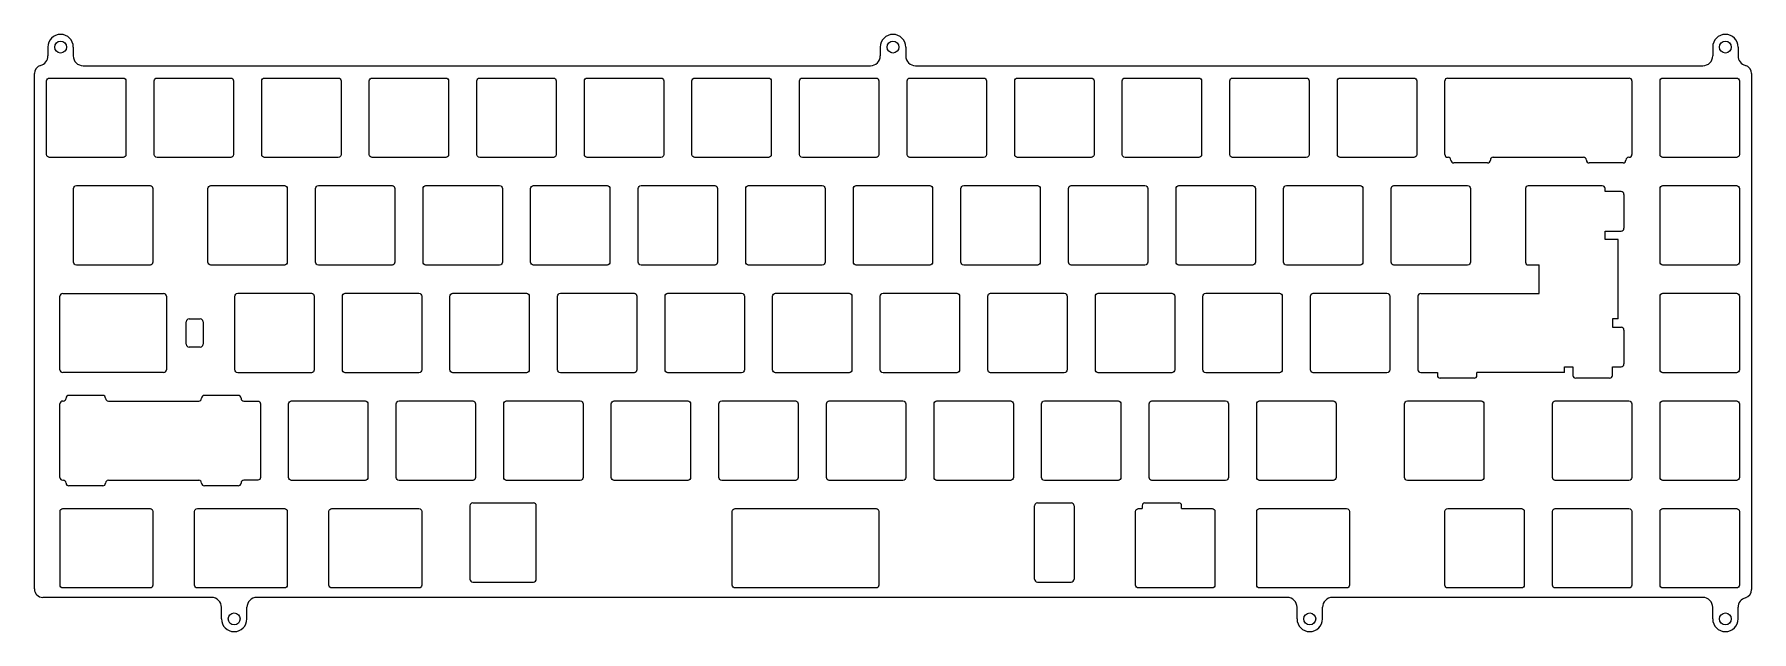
# Model space of a CAD drawing. Header units: millimetres. Extents: x 10 to 314, y 10 to 115.
import ezdxf

# ---------------------------------------------------------------- set-up
doc = ezdxf.new("R2010")
doc.units = ezdxf.units.MM

msp = doc.modelspace()

# ---------------------------------------------------------------- linework, layer by layer
for p, q in [((12.7, 113.1), (12.7, 111.55)), ((17.2, 113.1), (17.2, 111.55)), ((160.125, 113.1), (160.125, 111.55)), ((164.625, 113.1), (164.625, 111.55)), ((307.55, 113.1), (307.55, 111.55)), ((312.05, 113.1), (312.05, 111.55)), ((18.95, 109.8), (158.375, 109.8)), ((166.375, 109.8), (305.8, 109.8)), ((10.3, 17.2), (10.3, 108.41312)), ((260.1, 94.1), (260.1, 107.1)), ((260.6, 107.6), (292.75, 107.6)), ((293.25, 107.1), (293.25, 94.1)), ((314.45, 108.41312), (314.45, 73.05)), ((260.6, 93.6), (260.675, 93.6)), ((261.175, 93.1), (261.175, 93.1)), ((267.675, 92.6), (261.675, 92.6)), ((268.175, 93.1), (268.175, 93.1)), ((268.675, 93.6), (284.675, 93.6)), ((285.175, 93.1), (285.175, 93.1)), ((291.675, 92.6), (285.675, 92.6)), ((292.175, 93.1), (292.175, 93.1)), ((292.675, 93.6), (292.75, 93.6)), ((287.9875, 88.55), (274.8875, 88.55)), ((274.3875, 88.05), (274.3875, 75.05)), ((314.45, 73.05), (314.45, 32.9)), ((14.8313, 56), (14.8313, 69)), ((15.3313, 69.5), (33.1938, 69.5)), ((33.6938, 69), (33.6938, 56)), ((255.3375, 69), (255.3375, 56)), ((37.1938, 60.5), (37.1938, 64.5)), ((37.6938, 65), (39.6938, 65)), ((40.1938, 64.5), (40.1938, 60.5)), ((39.6938, 60), (37.6938, 60)), ((33.1938, 55.5), (15.3313, 55.5)), ((14.8313, 36.95), (14.8313, 49.95)), ((23.4063, 50.45), (39.4063, 50.45)), ((47.4063, 50.45), (49.8626, 50.45)), ((15.3313, 36.45), (15.4063, 36.45)), ((15.9063, 35.95), (15.9063, 35.95)), ((22.4063, 35.45), (16.4063, 35.45)), ((22.9063, 35.95), (22.9063, 35.95)), ((23.4063, 36.45), (39.4063, 36.45)), ((39.9063, 35.95), (39.9063, 35.95)), ((46.4063, 35.45), (40.4063, 35.45)), ((46.9063, 35.95), (46.9063, 35.95)), ((87.4406, 31.925), (87.4406, 18.925)), ((87.9406, 32.425), (98.7, 32.4303)), ((99.2, 18.9303), (99.2, 31.9303)), ((187.4406, 18.925), (187.4406, 31.925)), ((187.9406, 32.425), (193.9406, 32.425)), ((194.4406, 31.925), (194.4406, 18.925)), ((206.5, 31.925), (206.5, 31.425)), ((207, 32.425), (213, 32.425)), ((213.5, 31.425), (213.5, 31.925)), ((314.45, 32.9), (314.45, 17.08688)), ((87.9406, 18.425), (98.7, 18.4303)), ((187.9406, 18.425), (193.9406, 18.425)), ((41.6938, 15.7), (11.8, 15.7)), ((232.1874, 15.7), (49.6938, 15.7)), ((305.8, 15.7), (240.1874, 15.7)), ((43.4438, 11.9), (43.4438, 13.95)), ((47.9438, 11.9), (47.9438, 13.95)), ((233.9374, 11.9), (233.9374, 13.95)), ((238.4374, 11.9), (238.4374, 13.95)), ((307.55, 11.9), (307.55, 13.95)), ((312.05, 11.9), (312.05, 13.95))]:
    msp.add_line(p, q)
at = {"linetype": 'Continuous'}
for p, q in [((288.4875, 87.525), (288.4875, 88.05)), ((291.3331, 87.525), (288.4875, 87.525)), ((291.8331, 87.025), (291.8331, 81.025)), ((288.4875, 79.025), (288.4875, 80.525)), ((288.4875, 80.525), (291.3331, 80.525)), ((290.8331, 79.025), (288.4875, 79.025)), ((290.8331, 65.025), (290.8331, 79.025)), ((274.8875, 74.55), (276.8331, 74.55)), ((276.8331, 69.5), (276.8331, 74.55)), ((255.8375, 69.5), (276.8331, 69.5)), ((290.8331, 65.025), (289.79375, 65.025)), ((289.79375, 65.025), (289.79375, 63.525)), ((290.8331, 65.025), (290.8331, 65.025)), ((289.79375, 63.525), (291.3331, 63.525)), ((291.8331, 63.025), (291.8331, 57.025)), ((255.8375, 55.5), (258.79375, 55.5)), ((258.79375, 55.5), (258.79375, 55)), ((265.79375, 55), (265.79375, 55.5)), ((281.29375, 55.5), (265.79375, 55.5)), ((281.29375, 55.5), (281.29375, 56.525)), ((281.29375, 56.525), (282.79375, 56.525)), ((282.79375, 56.525), (282.79375, 55)), ((289.79375, 56.525), (291.3331, 56.525)), ((289.79375, 55), (289.79375, 56.525)), ((265.29375, 54.5), (259.29375, 54.5)), ((289.29375, 54.5), (283.29375, 54.5))]:
    msp.add_line(p, q, dxfattribs=at)
at = {"color": 1}
for p, q in [((15.3313, 50.45), (15.4063, 50.45)), ((22.4063, 51.45), (16.4063, 51.45)), ((46.4063, 51.45), (40.4063, 51.45))]:
    msp.add_line(p, q, dxfattribs=at)
for points in [[(12.975, 107.625), (26.025, 107.625, -0.414213562), (26.525, 107.125), (26.525, 94.075, -0.414213562), (26.025, 93.575), (12.975, 93.575, -0.414213562), (12.475, 94.075), (12.475, 107.125, -0.414213562)], [(32.025, 107.625), (45.075, 107.625, -0.414213562), (45.575, 107.125), (45.575, 94.075, -0.414213562), (45.075, 93.575), (32.025, 93.575, -0.414213562), (31.525, 94.075), (31.525, 107.125, -0.414213562)], [(51.075, 107.625), (64.125, 107.625, -0.414213562), (64.625, 107.125), (64.625, 94.075, -0.414213562), (64.125, 93.575), (51.075, 93.575, -0.414213562), (50.575, 94.075), (50.575, 107.125, -0.414213562)], [(70.125, 107.625), (83.175, 107.625, -0.414213562), (83.675, 107.125), (83.675, 94.075, -0.414213562), (83.175, 93.575), (70.125, 93.575, -0.414213562), (69.625, 94.075), (69.625, 107.125, -0.414213562)], [(89.175, 107.625), (102.225, 107.625, -0.414213562), (102.725, 107.125), (102.725, 94.075, -0.414213562), (102.225, 93.575), (89.175, 93.575, -0.414213562), (88.675, 94.075), (88.675, 107.125, -0.414213562)], [(108.225, 107.625), (121.275, 107.625, -0.414213562), (121.775, 107.125), (121.775, 94.075, -0.414213562), (121.275, 93.575), (108.225, 93.575, -0.414213562), (107.725, 94.075), (107.725, 107.125, -0.414213562)], [(127.275, 107.625), (140.325, 107.625, -0.414213562), (140.825, 107.125), (140.825, 94.075, -0.414213562), (140.325, 93.575), (127.275, 93.575, -0.414213562), (126.775, 94.075), (126.775, 107.125, -0.414213562)], [(146.325, 107.625), (159.375, 107.625, -0.414213562), (159.875, 107.125), (159.875, 94.075, -0.414213562), (159.375, 93.575), (146.325, 93.575, -0.414213562), (145.825, 94.075), (145.825, 107.125, -0.414213562)], [(165.375, 107.625), (178.425, 107.625, -0.414213562), (178.925, 107.125), (178.925, 94.075, -0.414213562), (178.425, 93.575), (165.375, 93.575, -0.414213562), (164.875, 94.075), (164.875, 107.125, -0.414213562)], [(184.425, 107.625), (197.475, 107.625, -0.414213562), (197.975, 107.125), (197.975, 94.075, -0.414213562), (197.475, 93.575), (184.425, 93.575, -0.414213562), (183.925, 94.075), (183.925, 107.125, -0.414213562)], [(203.475, 107.625), (216.525, 107.625, -0.414213562), (217.025, 107.125), (217.025, 94.075, -0.414213562), (216.525, 93.575), (203.475, 93.575, -0.414213562), (202.975, 94.075), (202.975, 107.125, -0.414213562)], [(222.525, 107.625), (235.575, 107.625, -0.414213562), (236.075, 107.125), (236.075, 94.075, -0.414213562), (235.575, 93.575), (222.525, 93.575, -0.414213562), (222.025, 94.075), (222.025, 107.125, -0.414213562)], [(241.575, 107.625), (254.625, 107.625, -0.414213562), (255.125, 107.125), (255.125, 94.075, -0.414213562), (254.625, 93.575), (241.575, 93.575, -0.414213562), (241.075, 94.075), (241.075, 107.125, -0.414213562)], [(298.725, 107.625), (311.775, 107.625, -0.414213562), (312.275, 107.125), (312.275, 94.075, -0.414213562), (311.775, 93.575), (298.725, 93.575, -0.414213562), (298.225, 94.075), (298.225, 107.125, -0.414213562)], [(17.7375, 88.575), (30.7875, 88.575, -0.414213562), (31.2875, 88.075), (31.2875, 75.025, -0.414213562), (30.7875, 74.525), (17.7375, 74.525, -0.414213562), (17.2375, 75.025), (17.2375, 88.075, -0.414213562)], [(41.55, 88.575), (54.6, 88.575, -0.414213562), (55.1, 88.075), (55.1, 75.025, -0.414213562), (54.6, 74.525), (41.55, 74.525, -0.414213562), (41.05, 75.025), (41.05, 88.075, -0.414213562)], [(60.6, 88.575), (73.65, 88.575, -0.414213562), (74.15, 88.075), (74.15, 75.025, -0.414213562), (73.65, 74.525), (60.6, 74.525, -0.414213562), (60.1, 75.025), (60.1, 88.075, -0.414213562)], [(79.65, 88.575), (92.7, 88.575, -0.414213562), (93.2, 88.075), (93.2, 75.025, -0.414213562), (92.7, 74.525), (79.65, 74.525, -0.414213562), (79.15, 75.025), (79.15, 88.075, -0.414213562)], [(98.7, 88.575), (111.75, 88.575, -0.414213562), (112.25, 88.075), (112.25, 75.025, -0.414213562), (111.75, 74.525), (98.7, 74.525, -0.414213562), (98.2, 75.025), (98.2, 88.075, -0.414213562)], [(117.75, 88.575), (130.8, 88.575, -0.414213562), (131.3, 88.075), (131.3, 75.025, -0.414213562), (130.8, 74.525), (117.75, 74.525, -0.414213562), (117.25, 75.025), (117.25, 88.075, -0.414213562)], [(136.8, 88.575), (149.85, 88.575, -0.414213562), (150.35, 88.075), (150.35, 75.025, -0.414213562), (149.85, 74.525), (136.8, 74.525, -0.414213562), (136.3, 75.025), (136.3, 88.075, -0.414213562)], [(155.85, 88.575), (168.9, 88.575, -0.414213562), (169.4, 88.075), (169.4, 75.025, -0.414213562), (168.9, 74.525), (155.85, 74.525, -0.414213562), (155.35, 75.025), (155.35, 88.075, -0.414213562)], [(174.9, 88.575), (187.95, 88.575, -0.414213562), (188.45, 88.075), (188.45, 75.025, -0.414213562), (187.95, 74.525), (174.9, 74.525, -0.414213562), (174.4, 75.025), (174.4, 88.075, -0.414213562)], [(193.95, 88.575), (207, 88.575, -0.414213562), (207.5, 88.075), (207.5, 75.025, -0.414213562), (207, 74.525), (193.95, 74.525, -0.414213562), (193.45, 75.025), (193.45, 88.075, -0.414213562)], [(213, 88.575), (226.05, 88.575, -0.414213562), (226.55, 88.075), (226.55, 75.025, -0.414213562), (226.05, 74.525), (213, 74.525, -0.414213562), (212.5, 75.025), (212.5, 88.075, -0.414213562)], [(232.05, 88.575), (245.1, 88.575, -0.414213562), (245.6, 88.075), (245.6, 75.025, -0.414213562), (245.1, 74.525), (232.05, 74.525, -0.414213562), (231.55, 75.025), (231.55, 88.075, -0.414213562)], [(251.1, 88.575), (264.15, 88.575, -0.414213562), (264.65, 88.075), (264.65, 75.025, -0.414213562), (264.15, 74.525), (251.1, 74.525, -0.414213562), (250.6, 75.025), (250.6, 88.075, -0.414213562)], [(298.725, 88.575), (311.775, 88.575, -0.414213562), (312.275, 88.075), (312.275, 75.025, -0.414213562), (311.775, 74.525), (298.725, 74.525, -0.414213562), (298.225, 75.025), (298.225, 88.075, -0.414213562)], [(46.3125, 69.525), (59.3625, 69.525, -0.414213562), (59.8625, 69.025), (59.8625, 55.975, -0.414213562), (59.3625, 55.475), (46.3125, 55.475, -0.414213562), (45.8125, 55.975), (45.8125, 69.025, -0.414213562)], [(65.3625, 69.525), (78.4125, 69.525, -0.414213562), (78.9125, 69.025), (78.9125, 55.975, -0.414213562), (78.4125, 55.475), (65.3625, 55.475, -0.414213562), (64.8625, 55.975), (64.8625, 69.025, -0.414213562)], [(84.4125, 69.525), (97.4625, 69.525, -0.414213562), (97.9625, 69.025), (97.9625, 55.975, -0.414213562), (97.4625, 55.475), (84.4125, 55.475, -0.414213562), (83.9125, 55.975), (83.9125, 69.025, -0.414213562)], [(103.4625, 69.525), (116.5125, 69.525, -0.414213562), (117.0125, 69.025), (117.0125, 55.975, -0.414213562), (116.5125, 55.475), (103.4625, 55.475, -0.414213562), (102.9625, 55.975), (102.9625, 69.025, -0.414213562)], [(122.5125, 69.525), (135.5625, 69.525, -0.414213562), (136.0625, 69.025), (136.0625, 55.975, -0.414213562), (135.5625, 55.475), (122.5125, 55.475, -0.414213562), (122.0125, 55.975), (122.0125, 69.025, -0.414213562)], [(141.5625, 69.525), (154.6125, 69.525, -0.414213562), (155.1125, 69.025), (155.1125, 55.975, -0.414213562), (154.6125, 55.475), (141.5625, 55.475, -0.414213562), (141.0625, 55.975), (141.0625, 69.025, -0.414213562)], [(160.6125, 69.525), (173.6625, 69.525, -0.414213562), (174.1625, 69.025), (174.1625, 55.975, -0.414213562), (173.6625, 55.475), (160.6125, 55.475, -0.414213562), (160.1125, 55.975), (160.1125, 69.025, -0.414213562)], [(179.6625, 69.525), (192.7125, 69.525, -0.414213562), (193.2125, 69.025), (193.2125, 55.975, -0.414213562), (192.7125, 55.475), (179.6625, 55.475, -0.414213562), (179.1625, 55.975), (179.1625, 69.025, -0.414213562)], [(198.7125, 69.525), (211.7625, 69.525, -0.414213562), (212.2625, 69.025), (212.2625, 55.975, -0.414213562), (211.7625, 55.475), (198.7125, 55.475, -0.414213562), (198.2125, 55.975), (198.2125, 69.025, -0.414213562)], [(217.7625, 69.525), (230.8125, 69.525, -0.414213562), (231.3125, 69.025), (231.3125, 55.975, -0.414213562), (230.8125, 55.475), (217.7625, 55.475, -0.414213562), (217.2625, 55.975), (217.2625, 69.025, -0.414213562)], [(236.8125, 69.525), (249.8625, 69.525, -0.414213562), (250.3625, 69.025), (250.3625, 55.975, -0.414213562), (249.8625, 55.475), (236.8125, 55.475, -0.414213562), (236.3125, 55.975), (236.3125, 69.025, -0.414213562)], [(298.725, 69.525), (311.775, 69.525, -0.414213562), (312.275, 69.025), (312.275, 55.975, -0.414213562), (311.775, 55.475), (298.725, 55.475, -0.414213562), (298.225, 55.975), (298.225, 69.025, -0.414213562)], [(55.8376, 50.475), (68.8876, 50.475, -0.414213562), (69.3876, 49.975), (69.3876, 36.925, -0.414213562), (68.8876, 36.425), (55.8376, 36.425, -0.414213562), (55.3376, 36.925), (55.3376, 49.975, -0.414213562)], [(74.8876, 50.475), (87.9376, 50.475, -0.414213562), (88.4376, 49.975), (88.4376, 36.925, -0.414213562), (87.9376, 36.425), (74.8876, 36.425, -0.414213562), (74.3876, 36.925), (74.3876, 49.975, -0.414213562)], [(93.9376, 50.475), (106.9876, 50.475, -0.414213562), (107.4876, 49.975), (107.4876, 36.925, -0.414213562), (106.9876, 36.425), (93.9376, 36.425, -0.414213562), (93.4376, 36.925), (93.4376, 49.975, -0.414213562)], [(112.9876, 50.475), (126.0376, 50.475, -0.414213562), (126.5376, 49.975), (126.5376, 36.925, -0.414213562), (126.0376, 36.425), (112.9876, 36.425, -0.414213562), (112.4876, 36.925), (112.4876, 49.975, -0.414213562)], [(132.0376, 50.475), (145.0876, 50.475, -0.414213562), (145.5876, 49.975), (145.5876, 36.925, -0.414213562), (145.0876, 36.425), (132.0376, 36.425, -0.414213562), (131.5376, 36.925), (131.5376, 49.975, -0.414213562)], [(151.0876, 50.475), (164.1376, 50.475, -0.414213562), (164.6376, 49.975), (164.6376, 36.925, -0.414213562), (164.1376, 36.425), (151.0876, 36.425, -0.414213562), (150.5876, 36.925), (150.5876, 49.975, -0.414213562)], [(170.1376, 50.475), (183.1876, 50.475, -0.414213562), (183.6876, 49.975), (183.6876, 36.925, -0.414213562), (183.1876, 36.425), (170.1376, 36.425, -0.414213562), (169.6376, 36.925), (169.6376, 49.975, -0.414213562)], [(189.1876, 50.475), (202.2376, 50.475, -0.414213562), (202.7376, 49.975), (202.7376, 36.925, -0.414213562), (202.2376, 36.425), (189.1876, 36.425, -0.414213562), (188.6876, 36.925), (188.6876, 49.975, -0.414213562)], [(208.2376, 50.475), (221.2876, 50.475, -0.414213562), (221.7876, 49.975), (221.7876, 36.925, -0.414213562), (221.2876, 36.425), (208.2376, 36.425, -0.414213562), (207.7376, 36.925), (207.7376, 49.975, -0.414213562)], [(227.2876, 50.475), (240.3376, 50.475, -0.414213562), (240.8376, 49.975), (240.8376, 36.925, -0.414213562), (240.3376, 36.425), (227.2876, 36.425, -0.414213562), (226.7876, 36.925), (226.7876, 49.975, -0.414213562)], [(253.4813, 50.475), (266.5313, 50.475, -0.414213562), (267.0313, 49.975), (267.0313, 36.925, -0.414213562), (266.5313, 36.425), (253.4813, 36.425, -0.414213562), (252.9813, 36.925), (252.9813, 49.975, -0.414213562)], [(279.675, 50.475), (292.725, 50.475, -0.414213562), (293.225, 49.975), (293.225, 36.925, -0.414213562), (292.725, 36.425), (279.675, 36.425, -0.414213562), (279.175, 36.925), (279.175, 49.975, -0.414213562)], [(298.725, 50.475), (311.775, 50.475, -0.414213562), (312.275, 49.975), (312.275, 36.925, -0.414213562), (311.775, 36.425), (298.725, 36.425, -0.414213562), (298.225, 36.925), (298.225, 49.975, -0.414213562)], [(260.625, 31.425), (273.675, 31.425, -0.414213562), (274.175, 30.925), (274.175, 17.875, -0.414213562), (273.675, 17.375), (260.625, 17.375, -0.414213562), (260.125, 17.875), (260.125, 30.925, -0.414213562)], [(279.675, 31.425), (292.725, 31.425, -0.414213562), (293.225, 30.925), (293.225, 17.875, -0.414213562), (292.725, 17.375), (279.675, 17.375, -0.414213562), (279.175, 17.875), (279.175, 30.925, -0.414213562)], [(298.725, 31.425), (311.775, 31.425, -0.414213562), (312.275, 30.925), (312.275, 17.875, -0.414213562), (311.775, 17.375), (298.725, 17.375, -0.414213562), (298.225, 17.875), (298.225, 30.925, -0.414213562)]]:
    msp.add_lwpolyline(points, format="xyb", close=True)
for points in [[(49.8626, 50.45, -0.414213562), (50.3626, 49.95), (50.3626, 36.95, -0.414213562), (49.8626, 36.45), (47.4063, 36.45)], [(30.7875, 17.375), (15.3563, 17.375, -0.414213562), (14.8563, 17.875), (14.8563, 30.925, -0.414213562), (15.3563, 31.425)], [(15.3563, 31.425), (30.7875, 31.425, -0.414213562), (31.2875, 30.925), (31.2875, 17.875, -0.414213562), (30.7875, 17.375)], [(54.6, 17.375), (39.1688, 17.375, -0.414213562), (38.6688, 17.875), (38.6688, 30.925, -0.414213562), (39.1688, 31.425)], [(39.1688, 31.425), (54.6, 31.425, -0.414213562), (55.1, 30.925), (55.1, 17.875, -0.414213562), (54.6, 17.375)], [(78.4125, 17.375), (62.9813, 17.375, -0.414213562), (62.4813, 17.875), (62.4813, 30.925, -0.414213562), (62.9813, 31.425)], [(62.9813, 31.425), (78.4125, 31.425, -0.414213562), (78.9125, 30.925), (78.9125, 17.875, -0.414213562), (78.4125, 17.375)], [(159.375, 17.375), (134.4156, 17.375, -0.414213562), (133.9156, 17.875), (133.9156, 30.925, -0.414213562), (134.4156, 31.425), (159.375, 31.425)], [(159.375, 31.425, -0.414213562), (159.875, 30.925), (159.875, 17.875, -0.414213562), (159.375, 17.375)], [(213.5, 31.425), (218.8999, 31.425, -0.414213562), (219.3999, 30.925), (219.3999, 17.875, -0.414213562), (218.8999, 17.375), (205.8499, 17.375, -0.414213562), (205.3499, 17.875), (205.3499, 30.925, -0.414213562), (205.8499, 31.425), (206.5, 31.425)], [(227.28749, 17.375, -0.414213562), (226.78749, 17.875), (226.78749, 30.925, -0.414213562), (227.28749, 31.425)], [(227.28749, 31.425), (242.7124, 31.425, -0.414213562), (243.2124, 30.925), (243.2124, 17.875, -0.414213562), (242.7124, 17.375), (227.28749, 17.375)]]:
    msp.add_lwpolyline(points, format="xyb")
for centre in [(14.95, 113.1), (162.375, 113.1), (309.8, 113.1), (45.6938, 11.9), (236.1874, 11.9), (309.8, 11.9)]:
    msp.add_circle(centre, 1.05)
for centre, radius, start, end in [((14.95, 113.1), 2.25, 0, 180), ((162.375, 113.1), 2.25, 0, 180), ((309.8, 113.1), 2.25, 0, 180), ((11.8, 108.41312), 1.5, 105.1613686, 180), ((10.95, 111.55), 1.75, 285.1613686, 0), ((18.95, 111.55), 1.75, 180, 270), ((158.375, 111.55), 1.75, 270, 0), ((166.375, 111.55), 1.75, 180, 270), ((305.8, 111.55), 1.75, 270, 0), ((313.8, 111.55), 1.75, 180, 254.8386314), ((312.95, 108.41312), 1.5, 0, 74.8386314), ((260.6, 107.1), 0.5, 90, 180), ((292.75, 107.1), 0.5, 0, 90), ((260.6, 94.1), 0.5, 180, 270), ((260.675, 93.1), 0.5, 0, 90), ((261.675, 93.1), 0.5, 180, 270), ((267.675, 93.1), 0.5, 270, 0), ((268.675, 93.1), 0.5, 90, 180), ((284.675, 93.1), 0.5, 0, 90), ((285.675, 93.1), 0.5, 180, 270), ((291.675, 93.1), 0.5, 270, 0), ((292.675, 93.1), 0.5, 90, 180), ((292.75, 94.1), 0.5, 270, 0), ((274.8875, 88.05), 0.5, 90, 180), ((274.8875, 75.05), 0.5, 180, 270), ((15.3313, 69), 0.5, 90, 180), ((33.1938, 69), 0.5, 0, 90), ((255.8375, 69), 0.5, 90, 180), ((37.6938, 64.5), 0.5, 90, 180), ((39.6938, 64.5), 0.5, 0, 90), ((37.6938, 60.5), 0.5, 180, 270), ((39.6938, 60.5), 0.5, 270, 0), ((15.3313, 56), 0.5, 180, 270), ((33.1938, 56), 0.5, 270, 0), ((255.8375, 56), 0.5, 180, 270), ((15.3313, 49.95), 0.5, 90, 180), ((15.3313, 36.95), 0.5, 180, 270), ((15.4063, 35.95), 0.5, 0, 90), ((16.4063, 35.95), 0.5, 180, 270), ((22.4063, 35.95), 0.5, 270, 0), ((23.4063, 35.95), 0.5, 90, 180), ((39.4063, 35.95), 0.5, 0, 90), ((40.4063, 35.95), 0.5, 180, 270), ((46.4063, 35.95), 0.5, 270, 0), ((47.4063, 35.95), 0.5, 90, 180), ((87.9406, 31.925), 0.5, 90, 180), ((98.7, 31.9303), 0.5, 0, 90), ((187.9406, 31.925), 0.5, 90, 180), ((193.9406, 31.925), 0.5, 0, 90), ((207, 31.925), 0.5, 90, 180), ((213, 31.925), 0.5, 0, 90), ((87.9406, 18.925), 0.5, 180, 270), ((93.9406, 18.925), 0.5, 270, 278.3527801), ((98.7, 18.9303), 0.5, 270, 0), ((187.9406, 18.925), 0.5, 180, 270), ((193.9406, 18.925), 0.5, 270, 0), ((11.8, 17.2), 1.5, 180, 270), ((41.6938, 13.95), 1.75, 0, 90), ((49.6938, 13.95), 1.75, 90, 180), ((232.1874, 13.95), 1.75, 0, 90), ((240.1874, 13.95), 1.75, 90, 180), ((305.8, 13.95), 1.75, 0, 90), ((313.8, 13.95), 1.75, 105.1613686, 180), ((312.95, 17.08688), 1.5, 285.1613686, 0), ((45.6938, 11.9), 2.25, 180, 0), ((236.1874, 11.9), 2.25, 180, 0), ((309.8, 11.9), 2.25, 180, 0)]:
    msp.add_arc(centre, radius, start, end)
at = {"linetype": 'Continuous'}
for centre, start, end in [((287.9875, 88.05), 0, 90), ((291.3331, 87.025), 0, 90), ((291.3331, 81.025), 270, 0), ((291.3331, 63.025), 0, 90), ((259.29375, 55), 180, 270), ((265.29375, 55), 270, 0), ((283.29375, 55), 180, 270), ((289.29375, 55), 270, 0), ((291.3331, 57.025), 270, 0)]:
    msp.add_arc(centre, 0.5, start, end, dxfattribs=at)
at = {"color": 1}
for centre, start, end in [((15.4063, 50.95), 270, 0), ((16.4063, 50.95), 90, 180), ((22.4063, 50.95), 0, 90), ((23.4063, 50.95), 180, 270), ((39.4063, 50.95), 270, 0), ((40.4063, 50.95), 90, 180), ((46.4063, 50.95), 0, 90), ((47.4063, 50.95), 180, 270)]:
    msp.add_arc(centre, 0.5, start, end, dxfattribs=at)

doc.saveas('drawing.dxf')
